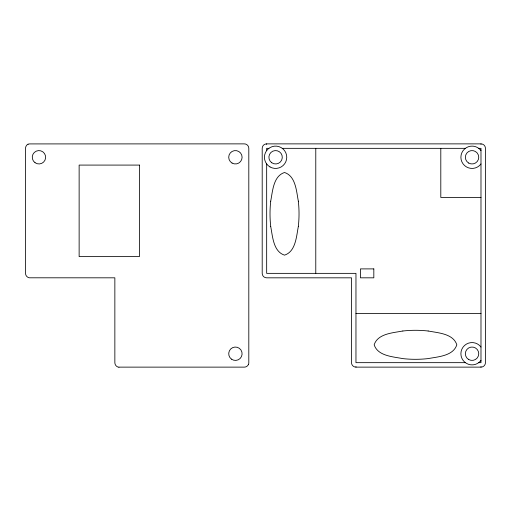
<?xml version="1.0" encoding="UTF-8"?>
<svg xmlns="http://www.w3.org/2000/svg" width="511" height="511" viewBox="0 0 511 511"><rect width="100%" height="100%" fill="white"/><g stroke="black" fill="none" stroke-linecap="round" stroke-linejoin="round"><path stroke-width="0.77" d="M270.709 201.168C272.638 191.286 273.27 176.103 284.525 172.494C295.773 176.103 296.412 191.286 298.335 201.168M298.335 226.482C296.412 236.363 295.773 251.546 284.525 255.155C273.27 251.546 272.638 236.363 270.709 226.482M402.84 330.987C392.959 332.91 377.776 333.549 374.167 344.797C377.776 356.052 392.959 356.691 402.84 358.613A113.397 113.397 0 0 0 428.154 358.594C438.042 356.71 453.219 356.046 456.828 344.797C453.219 333.549 438.036 332.91 428.154 330.987M266.665 143.872L480.985 143.872A4.465 4.465 0 0 1 485.45 148.337L485.45 362.663A4.465 4.465 0 0 1 480.985 367.128L355.963 367.128A4.465 4.465 0 0 1 351.498 362.663L351.498 277.824L266.665 277.824A4.465 4.465 0 0 1 262.2 273.359L262.2 148.337A4.465 4.465 0 0 1 266.665 143.872L266.665 144.37M268.895 148.337L266.665 148.337L266.665 150.573M282.289 148.337L465.355 148.337M478.75 148.337L480.985 148.337L480.985 362.663L478.75 362.663M480.985 197.457L440.801 197.457L440.801 148.337M355.963 313.543L480.985 313.543M465.355 362.663L355.963 362.663L355.963 273.359L266.665 273.359L266.665 163.967M480.985 143.872L480.985 144.37M480.985 366.623L480.985 367.128M355.963 366.623L355.963 367.128M315.779 148.337L315.779 273.359M248.429 364.445A4.465 4.465 0 0 1 244.341 367.128L119.319 367.128A5.532 5.532 0 0 1 118.942 367.109M118.922 367.268A4.644 4.644 0 0 1 114.854 362.593L114.854 277.824L29.568 277.799A3.941 3.941 0 0 1 29.082 277.728A4.586 4.586 0 0 1 28.597 277.594A4.458 4.458 0 0 1 25.55 273.43L25.55 148.446A4.816 4.816 0 0 1 28.06 144.115M28.15 144.281A4.388 4.388 0 0 1 29.395 143.917L244.213 143.872C246.641 143.751 248.883 145.91 248.806 148.356L248.806 362.516A5.404 5.404 0 0 1 248.487 364.464M480.985 163.967A11.165 11.165 0 0 1 464.544 165.526A11.165 11.165 0 0 1 464.544 149.014A11.165 11.165 0 0 1 480.985 150.573M480.985 360.427A11.165 11.165 0 0 1 464.544 361.986A11.165 11.165 0 0 1 464.544 345.474A11.165 11.165 0 0 1 480.985 347.033M402.84 331.007A113.397 113.397 0 0 1 428.154 331.007M270.728 226.482A113.397 113.397 0 0 1 270.728 201.168M298.322 201.168A113.397 113.397 0 0 1 298.322 226.482M139.407 165.085L79.135 165.085L79.135 256.618L139.407 256.618L139.407 165.085M373.822 268.895L360.427 268.895L360.427 277.824L373.822 277.824L373.822 268.895M231.496 359.163A6.694 6.694 0 0 0 242.067 354.417A6.694 6.694 0 0 0 232.671 347.627A6.694 6.694 0 0 0 231.496 359.163M232.058 163.066A6.7 6.7 0 0 0 242.105 157.267A6.7 6.7 0 0 0 232.058 151.467A6.7 6.7 0 0 0 232.058 163.066M35.035 162.696A6.694 6.694 0 0 0 45.607 157.95A6.694 6.694 0 0 0 36.211 151.167A6.694 6.694 0 0 0 35.035 162.696M270.012 166.937A11.165 11.165 0 0 0 286.754 157.267A11.165 11.165 0 0 0 270.012 147.602A11.165 11.165 0 0 0 270.012 166.937M468.708 359.533A6.7 6.7 0 0 0 478.75 353.727A6.7 6.7 0 0 0 468.708 347.927A6.7 6.7 0 0 0 468.708 359.533M468.708 163.066A6.7 6.7 0 0 0 478.75 157.267A6.7 6.7 0 0 0 468.708 151.467A6.7 6.7 0 0 0 468.708 163.066M271.737 162.747A6.7 6.7 0 0 0 282.264 157.867A6.7 6.7 0 0 0 272.778 151.192A6.7 6.7 0 0 0 271.737 162.747"/></g></svg>
